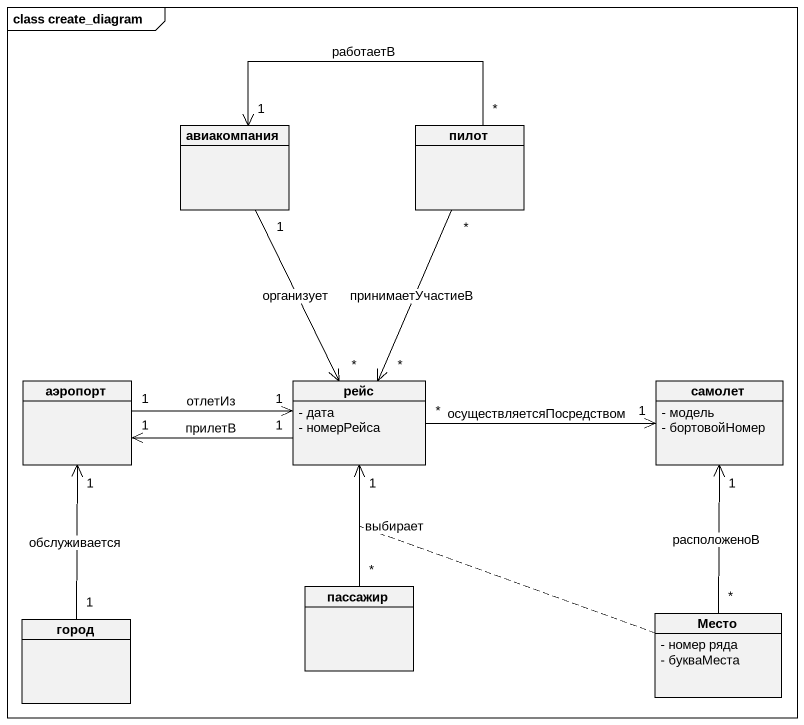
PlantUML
@startuml
mainframe class create_diagram
hide circle
hide empty members
skinparam classAttributeIconSize 0
class авиакомпания
class пилот
class аэропорт
class рейс {
  - дата
  - номерРейса
}
class самолет {
  - модель
  - бортовойНомер
}
class пассажир
class город
class Место {
  - номер ряда
  - букваМеста
}
авиакомпания "1" <-right- "*" пилот : работаетВ
авиакомпания "1" --> "*" рейс : организует
пилот "*" --> "*" рейс : принимаетУчастиеВ
аэропорт "1" <-right- "1" рейс : прилетВ
аэропорт "1" -right-> "1" рейс : отлетИз
аэропорт "1" <-- "1" город : обслуживается
рейс "*" -right-> "1" самолет : осуществляетсяПосредством
рейс "1" <-- "*" пассажир : выбирает
рейс -- пассажир
(рейс, пассажир) .. Место
самолет "1" <-- "*" Место : расположеноВ
@enduml
